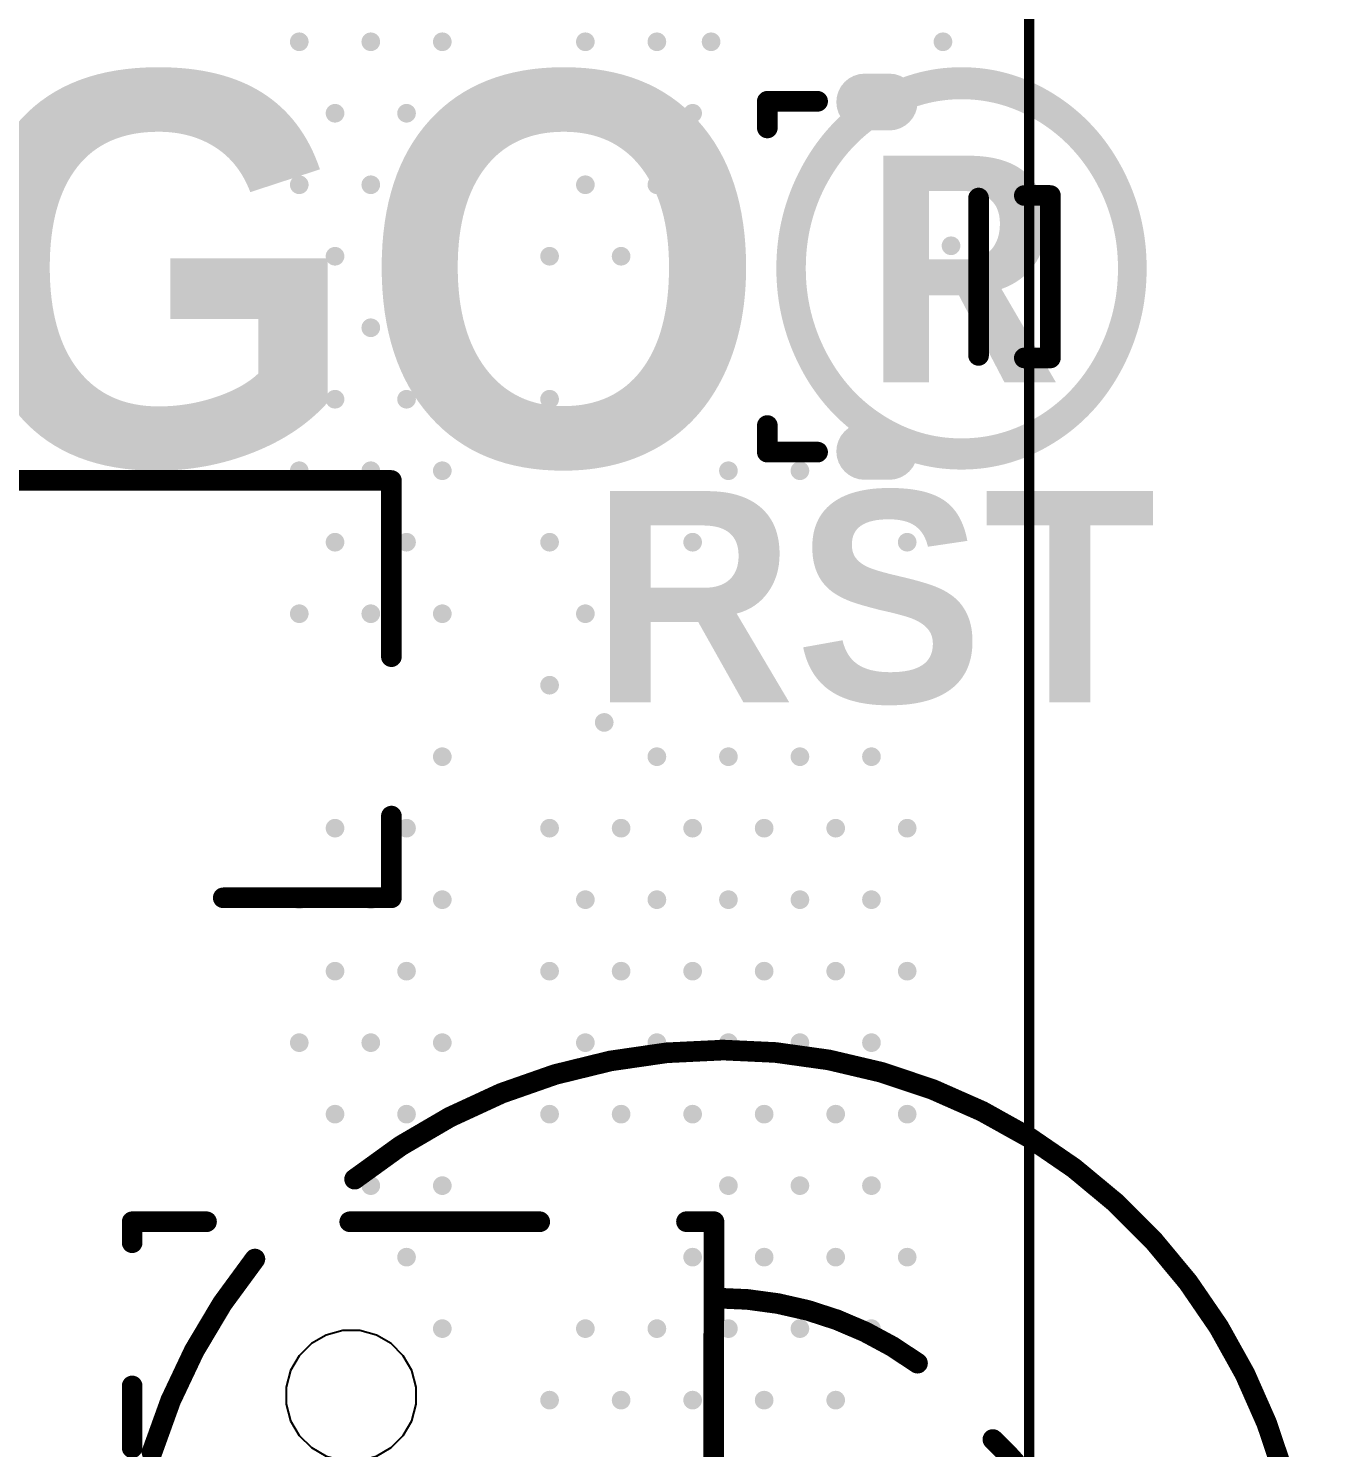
# Model space of a CAD drawing. Header units: millimetres. Extents: x -53 to 39, y 0 to 126.
# Drawn here: x 22.89 to 38.74, y 55.34 to 72.8 of the extents above; entities that cross this region are included whole.
import ezdxf

# ---------------------------------------------------------------- set-up
doc = ezdxf.new("R2010")
doc.units = ezdxf.units.MM
for name, color, linetype in [('KeepOutLayer', 6, 'Continuous'), ('MultiLayer', 9, 'Continuous'), ('PadHoleLayer', 156, 'Continuous'), ('TopOverlay', 2, 'Continuous'), ('ViaHoleLayer', 16, 'Continuous')]:
    doc.layers.add(name, color=color, linetype=linetype)
doc.styles.add('阿里巴巴普惠体 Heavy', font='', dxfattribs={"height": 0.2})
doc.styles.get('阿里巴巴普惠体 Heavy').set_extended_font_data('阿里巴巴普惠体 Heavy', bold=True)

# ---------------------------------------------------------------- blocks, each defined once
blk = doc.blocks.new('KEY_SMD_ST_1133_48')
at = {"layer": 'MultiLayer'}
h = blk.add_hatch(color=9, dxfattribs=at)
edge = h.paths.add_edge_path()
edge.add_arc((-2.15, 0.025), 0.35, 180, 360)
edge.add_line((-1.8, 0.025), (-1.8, 0.325))
edge.add_arc((-2.15, 0.325), 0.35, 0, 180)
edge.add_line((-2.5, 0.325), (-2.5, 0.025))
h = blk.add_hatch(color=9, dxfattribs=at)
edge = h.paths.add_edge_path()
edge.add_arc((2.15, 0.025), 0.35, 180, 360)
edge.add_line((2.5, 0.025), (2.5, 0.325))
edge.add_arc((2.15, 0.325), 0.35, 0, 180)
edge.add_line((1.8, 0.325), (1.8, 0.025))
at = {"layer": 'PadHoleLayer'}
h = blk.add_hatch(color=156, dxfattribs=at)
edge = h.paths.add_edge_path()
edge.add_arc((-2.15, 0.025), 0.25, 180, 360)
edge.add_line((-1.9, 0.025), (-1.9, 0.325))
edge.add_arc((-2.15, 0.325), 0.25, 0, 180)
edge.add_line((-2.4, 0.325), (-2.4, 0.025))
h = blk.add_hatch(color=156, dxfattribs=at)
edge = h.paths.add_edge_path()
edge.add_arc((2.15, 0.025), 0.25, 180, 360)
edge.add_line((2.4, 0.025), (2.4, 0.325))
edge.add_arc((2.15, 0.325), 0.25, 0, 180)
edge.add_line((1.9, 0.325), (1.9, 0.025))
at = {"layer": 'TopOverlay', "const_width": 0.254}
for points in [[(-2.159, 1.524), (-2.159, 0.906)], [(-2.159, 1.524), (-1.831, 1.524)], [(1.831, 1.524), (2.159, 1.524)], [(2.159, 1.524), (2.159, 0.906)], [(-0.969, -1.075), (0.969, -1.075)], [(-1, -1.638), (-1, -1.959)], [(1, -1.638), (1, -1.959)], [(-1, -1.959), (1, -1.959)]]:
    blk.add_lwpolyline(points, dxfattribs=at)
at = {"layer": 'TopOverlay', "const_width": 0.127}
for points in [[(-2.223, 1.524, 1), (-2.095, 1.524, 1)], [(-2.223, 1.524, 1), (-2.095, 1.524, 1)], [(-1.895, 1.524, 1), (-1.768, 1.524, 1)], [(1.768, 1.524, 1), (1.895, 1.524, 1)], [(2.095, 1.524, 1), (2.223, 1.524, 1)], [(2.095, 1.524, 1), (2.223, 1.524, 1)], [(-2.223, 0.906, 1), (-2.095, 0.906, 1)], [(2.095, 0.906, 1), (2.223, 0.906, 1)], [(-1.032, -1.075, 1), (-0.905, -1.075, 1)], [(0.905, -1.075, 1), (1.032, -1.075, 1)], [(-1.063, -1.638, 1), (-0.936, -1.638, 1)], [(0.936, -1.638, 1), (1.063, -1.638, 1)], [(-1.063, -1.959, 1), (-0.936, -1.959, 1)], [(-1.063, -1.959, 1), (-0.936, -1.959, 1)], [(0.936, -1.959, 1), (1.063, -1.959, 1)], [(0.936, -1.959, 1), (1.063, -1.959, 1)]]:
    blk.add_lwpolyline(points, format="xyb", close=True, dxfattribs=at)
blk = doc.blocks.new('FPC_SMD_30P_P0_50_L4_9_W18_5_68')
at = {"layer": 'TopOverlay'}
for points, const_width in [([(8.128, 1.397, 1), (7.62, 1.397, 1)], 0.254), ([(7.556, 1.397, 1), (7.683, 1.397, 1)], 0.127), ([(8.064, 1.397, 1), (8.191, 1.397, 1)], 0.127), ([(-9.764, 0.762, 1), (-9.637, 0.762, 1)], 0.127), ([(-9.764, 0.762, 1), (-9.637, 0.762, 1)], 0.127), ([(-7.695, 0.762, 1), (-7.568, 0.762, 1)], 0.127), ([(7.568, 0.762, 1), (7.695, 0.762, 1)], 0.127), ([(9.588, 0.762, 1), (9.715, 0.762, 1)], 0.127), ([(9.636, 0.762, 1), (9.763, 0.762, 1)], 0.127), ([(-9.764, -0.244, 1), (-9.637, -0.244, 1)], 0.127), ([(9.636, -0.244, 1), (9.763, -0.244, 1)], 0.127), ([(-9.764, -2.206, 1), (-9.637, -2.206, 1)], 0.127), ([(9.636, -2.206, 1), (9.763, -2.206, 1)], 0.127), ([(-9.764, -4.375, 1), (-9.637, -4.375, 1)], 0.127), ([(-9.764, -4.375, 1), (-9.637, -4.375, 1)], 0.127), ([(9.636, -4.375, 1), (9.763, -4.375, 1)], 0.127), ([(9.636, -4.375, 1), (9.763, -4.375, 1)], 0.127)]:
    blk.add_lwpolyline(points, format="xyb", close=True, dxfattribs=dict(at, const_width=const_width))
at = {"layer": 'TopOverlay', "const_width": 0.254}
for points in [[(-9.7, 0.762), (-9.7, -0.244)], [(-7.631, 0.762), (-9.7, 0.762)], [(9.652, 0.762), (7.631, 0.762)], [(9.7, 0.762), (9.7, -0.244)], [(-9.7, -2.206), (-9.7, -4.375)], [(9.7, -2.206), (9.7, -4.375)], [(9.7, -4.375), (-9.7, -4.375)]]:
    blk.add_lwpolyline(points, dxfattribs=at)
blk = doc.blocks.new('SW_SMD_SIQ_02FVS3_1_116')
at = {"layer": 'MultiLayer'}
for p, q in [((-3.309, -1.319), (-3.491, -1.424)), ((-3.105, -1.264), (-3.309, -1.319)), ((-2.895, -1.264), (-3.105, -1.264)), ((-2.691, -1.319), (-2.895, -1.264)), ((-2.509, -1.424), (-2.691, -1.319)), ((2.691, -1.319), (2.509, -1.424)), ((2.895, -1.264), (2.691, -1.319)), ((3.105, -1.264), (2.895, -1.264)), ((3.309, -1.319), (3.105, -1.264)), ((3.491, -1.424), (3.309, -1.319)), ((-3.491, -1.424), (-3.64, -1.573)), ((-2.36, -1.573), (-2.509, -1.424)), ((2.509, -1.424), (2.36, -1.573)), ((3.64, -1.573), (3.491, -1.424)), ((-3.64, -1.573), (-3.745, -1.755)), ((-2.255, -1.755), (-2.36, -1.573)), ((2.36, -1.573), (2.255, -1.755)), ((3.745, -1.755), (3.64, -1.573)), ((-3.745, -1.755), (-3.8, -1.959)), ((-2.2, -1.959), (-2.255, -1.755)), ((2.255, -1.755), (2.2, -1.959)), ((3.8, -1.959), (3.745, -1.755)), ((-3.8, -1.959), (-3.8, -2.064)), ((-3.8, -2.064), (-3.8, -2.17)), ((-2.2, -2.064), (-2.2, -1.959)), ((-2.2, -2.064), (-2.2, -2.064)), ((-2.2, -2.17), (-2.2, -2.064)), ((-2.2, -2.064), (-2.2, -2.064)), ((2.2, -1.959), (2.2, -2.064)), ((2.2, -2.064), (2.2, -2.17)), ((3.8, -2.064), (3.8, -1.959)), ((3.8, -2.064), (3.8, -2.064)), ((3.8, -2.17), (3.8, -2.064)), ((3.8, -2.064), (3.8, -2.064)), ((-3.8, -2.17), (-3.745, -2.373)), ((-2.255, -2.373), (-2.2, -2.17)), ((2.2, -2.17), (2.255, -2.373)), ((3.745, -2.373), (3.8, -2.17)), ((-3.745, -2.373), (-3.64, -2.555)), ((-2.36, -2.555), (-2.255, -2.373)), ((2.255, -2.373), (2.36, -2.555)), ((3.64, -2.555), (3.745, -2.373)), ((-3.64, -2.555), (-3.491, -2.704)), ((-2.509, -2.704), (-2.36, -2.555)), ((2.36, -2.555), (2.509, -2.704)), ((3.491, -2.704), (3.64, -2.555)), ((-3.491, -2.704), (-3.309, -2.81)), ((-2.691, -2.81), (-2.509, -2.704)), ((2.509, -2.704), (2.691, -2.81)), ((3.309, -2.81), (3.491, -2.704)), ((-3.309, -2.81), (-3.105, -2.864)), ((-3.105, -2.864), (-2.895, -2.864)), ((-2.895, -2.864), (-2.691, -2.81)), ((2.691, -2.81), (2.895, -2.864)), ((2.895, -2.864), (3.105, -2.864)), ((3.105, -2.864), (3.309, -2.81))]:
    blk.add_line(p, q, dxfattribs=at)
at = {"layer": 'TopOverlay', "const_width": 0.254}
for points in [[(-7.254, 2.49, -0.414214), (-0.057, 9.686)], [(0.063, 9.686, -0.414214), (7.246, 2.503)], [(-2.251, 6.039, -0.198912), (-1.655, 6.286)], [(1.655, 6.286, -0.25865), (2.513, 5.81)], [(-4.2, 2.436, -0.158299), (-3.399, 4.903)], [(3.399, 4.898, -0.158299), (4.2, 2.43)], [(-5.664, -2.023, -0.170035), (-7.253, 2.516)], [(7.24, 2.48, -0.170035), (5.65, -2.059)], [(-2.302, -4.516, -0.095778), (-4.68, -3.25)], [(4.614, -3.18, -0.095778), (2.237, -4.446)]]:
    blk.add_lwpolyline(points, format="xyb", dxfattribs=at)
for points in [[(0, 9.686), (-0.057, 9.686)], [(0.063, 9.686), (0, 9.686)], [(1.655, 6.286), (-1.655, 6.286)], [(-2.46, 5.83), (-2.251, 6.039)], [(2.42, 5.94), (2.37, 5.99)], [(7.246, 2.336), (7.246, 2.503)], [(5.169, 2.381), (-5.14, 2.399)], [(-5.14, 2.06), (-5.14, 2.393)], [(5.169, 2.018), (5.169, 2.381)], [(-5.14, -2.083), (-5.14, 0.255)], [(5.17, -2.083), (5.17, 0.255)], [(-5.14, -4.76), (-5.14, -3.845)], [(5.17, -4.76), (5.17, -3.845)], [(-5.04, -4.76), (-5.14, -4.76)], [(-4.881, -4.76), (-5.04, -4.76)], [(-2.356, -4.76), (-3.119, -4.76)], [(0.594, -4.76), (-0.594, -4.76)], [(3.119, -4.76), (2.356, -4.76)], [(5.17, -4.76), (4.881, -4.76)]]:
    blk.add_lwpolyline(points, dxfattribs=at)
at = {"layer": 'TopOverlay', "const_width": 0.127}
for points in [[(-0.121, 9.686, 1), (0.006, 9.686, 1)], [(-0.121, 9.686, 1), (0.006, 9.686, 1)], [(-0.064, 9.686, 1), (0.064, 9.686, 1)], [(-0.064, 9.686, 1), (0.064, 9.686, 1)], [(0, 9.686, 1), (0.127, 9.686, 1)], [(0, 9.686, 1), (0.127, 9.686, 1)], [(-1.719, 6.286, 1), (-1.592, 6.286, 1)], [(-1.719, 6.286, 1), (-1.592, 6.286, 1)], [(1.592, 6.286, 1), (1.719, 6.286, 1)], [(1.592, 6.286, 1), (1.719, 6.286, 1)], [(-2.314, 6.039, 1), (-2.187, 6.039, 1)], [(-2.314, 6.039, 1), (-2.187, 6.039, 1)], [(2.307, 5.99, 1), (2.434, 5.99, 1)], [(-2.523, 5.83, 1), (-2.396, 5.83, 1)], [(2.356, 5.94, 1), (2.483, 5.94, 1)], [(2.449, 5.81, 1), (2.576, 5.81, 1)], [(-3.462, 4.903, 1), (-3.335, 4.903, 1)], [(3.335, 4.898, 1), (3.462, 4.898, 1)], [(-7.317, 2.516, 1), (-7.19, 2.516, 1)], [(7.182, 2.503, 1), (7.309, 2.503, 1)], [(7.182, 2.503, 1), (7.309, 2.503, 1)], [(-7.317, 2.49, 1), (-7.19, 2.49, 1)], [(-5.204, 2.399, 1), (-5.077, 2.399, 1)], [(-5.204, 2.393, 1), (-5.077, 2.393, 1)], [(-4.263, 2.436, 1), (-4.136, 2.436, 1)], [(4.136, 2.43, 1), (4.263, 2.43, 1)], [(5.106, 2.381, 1), (5.233, 2.381, 1)], [(5.106, 2.381, 1), (5.233, 2.381, 1)], [(7.176, 2.48, 1), (7.303, 2.48, 1)], [(7.182, 2.336, 1), (7.309, 2.336, 1)], [(-5.204, 2.06, 1), (-5.077, 2.06, 1)], [(5.106, 2.018, 1), (5.233, 2.018, 1)], [(-5.203, 0.255, 1), (-5.076, 0.255, 1)], [(5.106, 0.255, 1), (5.233, 0.255, 1)], [(-5.727, -2.023, 1), (-5.6, -2.023, 1)], [(-5.203, -2.083, 1), (-5.076, -2.083, 1)], [(5.106, -2.083, 1), (5.233, -2.083, 1)], [(5.587, -2.059, 1), (5.714, -2.059, 1)], [(-4.744, -3.25, 1), (-4.617, -3.25, 1)], [(4.551, -3.18, 1), (4.678, -3.18, 1)], [(-5.203, -3.845, 1), (-5.076, -3.845, 1)], [(5.106, -3.845, 1), (5.233, -3.845, 1)], [(2.173, -4.446, 1), (2.3, -4.446, 1)], [(-2.366, -4.516, 1), (-2.239, -4.516, 1)], [(-5.203, -4.76, 1), (-5.076, -4.76, 1)], [(-5.203, -4.76, 1), (-5.076, -4.76, 1)], [(-5.103, -4.76, 1), (-4.976, -4.76, 1)], [(-5.103, -4.76, 1), (-4.976, -4.76, 1)], [(-4.945, -4.76, 1), (-4.818, -4.76, 1)], [(-3.182, -4.76, 1), (-3.055, -4.76, 1)], [(-2.42, -4.76, 1), (-2.293, -4.76, 1)], [(-0.657, -4.76, 1), (-0.53, -4.76, 1)], [(0.53, -4.76, 1), (0.657, -4.76, 1)], [(2.293, -4.76, 1), (2.42, -4.76, 1)], [(3.055, -4.76, 1), (3.182, -4.76, 1)], [(4.818, -4.76, 1), (4.945, -4.76, 1)], [(5.106, -4.76, 1), (5.233, -4.76, 1)], [(5.106, -4.76, 1), (5.233, -4.76, 1)]]:
    blk.add_lwpolyline(points, format="xyb", close=True, dxfattribs=at)

msp = doc.modelspace()

# ---------------------------------------------------------------- hatches: boundary and pattern name
at = {"layer": 'ViaHoleLayer'}
h = msp.add_hatch(color=16, dxfattribs=at)
edge = h.paths.add_edge_path()
edge.add_arc((26.22, 72.64), 0.115, 0, 360)
h = msp.add_hatch(color=16, dxfattribs=at)
edge = h.paths.add_edge_path()
edge.add_arc((27.1, 72.64), 0.115, 0, 360)
h = msp.add_hatch(color=16, dxfattribs=at)
edge = h.paths.add_edge_path()
edge.add_arc((27.98, 72.64), 0.115, 0, 360)
h = msp.add_hatch(color=16, dxfattribs=at)
edge = h.paths.add_edge_path()
edge.add_arc((29.74, 72.64), 0.115, 0, 360)
h = msp.add_hatch(color=16, dxfattribs=at)
edge = h.paths.add_edge_path()
edge.add_arc((30.62, 72.64), 0.115, 0, 360)
h = msp.add_hatch(color=16, dxfattribs=at)
edge = h.paths.add_edge_path()
edge.add_arc((31.287, 72.64), 0.115, 0, 360)
h = msp.add_hatch(color=16, dxfattribs=at)
edge = h.paths.add_edge_path()
edge.add_arc((34.14, 72.64), 0.115, 0, 360)
h = msp.add_hatch(color=16, dxfattribs=at)
edge = h.paths.add_edge_path()
edge.add_arc((26.66, 71.76), 0.115, 0, 360)
h = msp.add_hatch(color=16, dxfattribs=at)
edge = h.paths.add_edge_path()
edge.add_arc((27.54, 71.76), 0.115, 0, 360)
h = msp.add_hatch(color=16, dxfattribs=at)
edge = h.paths.add_edge_path()
edge.add_arc((29.3, 71.76), 0.115, 0, 360)
h = msp.add_hatch(color=16, dxfattribs=at)
edge = h.paths.add_edge_path()
edge.add_arc((30.18, 71.76), 0.115, 0, 360)
h = msp.add_hatch(color=16, dxfattribs=at)
edge = h.paths.add_edge_path()
edge.add_arc((31.06, 71.76), 0.115, 0, 360)
h = msp.add_hatch(color=16, dxfattribs=at)
edge = h.paths.add_edge_path()
edge.add_arc((26.22, 70.88), 0.115, 0, 360)
h = msp.add_hatch(color=16, dxfattribs=at)
edge = h.paths.add_edge_path()
edge.add_arc((27.1, 70.88), 0.115, 0, 360)
h = msp.add_hatch(color=16, dxfattribs=at)
edge = h.paths.add_edge_path()
edge.add_arc((27.98, 70.88), 0.115, 0, 360)
h = msp.add_hatch(color=16, dxfattribs=at)
edge = h.paths.add_edge_path()
edge.add_arc((29.74, 70.88), 0.115, 0, 360)
h = msp.add_hatch(color=16, dxfattribs=at)
edge = h.paths.add_edge_path()
edge.add_arc((30.62, 70.88), 0.115, 0, 360)
h = msp.add_hatch(color=16, dxfattribs=at)
edge = h.paths.add_edge_path()
edge.add_arc((34.239, 70.129), 0.115, 0, 360)
h = msp.add_hatch(color=16, dxfattribs=at)
edge = h.paths.add_edge_path()
edge.add_arc((26.66, 70), 0.115, 0, 360)
h = msp.add_hatch(color=16, dxfattribs=at)
edge = h.paths.add_edge_path()
edge.add_arc((27.54, 70), 0.115, 0, 360)
h = msp.add_hatch(color=16, dxfattribs=at)
edge = h.paths.add_edge_path()
edge.add_arc((29.3, 70), 0.115, 0, 360)
h = msp.add_hatch(color=16, dxfattribs=at)
edge = h.paths.add_edge_path()
edge.add_arc((30.18, 70), 0.115, 0, 360)
h = msp.add_hatch(color=16, dxfattribs=at)
edge = h.paths.add_edge_path()
edge.add_arc((26.22, 69.12), 0.115, 0, 360)
h = msp.add_hatch(color=16, dxfattribs=at)
edge = h.paths.add_edge_path()
edge.add_arc((27.1, 69.12), 0.115, 0, 360)
h = msp.add_hatch(color=16, dxfattribs=at)
edge = h.paths.add_edge_path()
edge.add_arc((27.98, 69.12), 0.115, 0, 360)
h = msp.add_hatch(color=16, dxfattribs=at)
edge = h.paths.add_edge_path()
edge.add_arc((26.66, 68.24), 0.115, 0, 360)
h = msp.add_hatch(color=16, dxfattribs=at)
edge = h.paths.add_edge_path()
edge.add_arc((27.54, 68.24), 0.115, 0, 360)
h = msp.add_hatch(color=16, dxfattribs=at)
edge = h.paths.add_edge_path()
edge.add_arc((29.3, 68.24), 0.115, 0, 360)
h = msp.add_hatch(color=16, dxfattribs=at)
edge = h.paths.add_edge_path()
edge.add_arc((26.22, 67.36), 0.115, 0, 360)
h = msp.add_hatch(color=16, dxfattribs=at)
edge = h.paths.add_edge_path()
edge.add_arc((27.1, 67.36), 0.115, 0, 360)
h = msp.add_hatch(color=16, dxfattribs=at)
edge = h.paths.add_edge_path()
edge.add_arc((27.98, 67.36), 0.115, 0, 360)
h = msp.add_hatch(color=16, dxfattribs=at)
edge = h.paths.add_edge_path()
edge.add_arc((31.5, 67.36), 0.115, 0, 360)
h = msp.add_hatch(color=16, dxfattribs=at)
edge = h.paths.add_edge_path()
edge.add_arc((32.38, 67.36), 0.115, 0, 360)
h = msp.add_hatch(color=16, dxfattribs=at)
edge = h.paths.add_edge_path()
edge.add_arc((26.66, 66.48), 0.115, 0, 360)
h = msp.add_hatch(color=16, dxfattribs=at)
edge = h.paths.add_edge_path()
edge.add_arc((27.54, 66.48), 0.115, 0, 360)
h = msp.add_hatch(color=16, dxfattribs=at)
edge = h.paths.add_edge_path()
edge.add_arc((29.3, 66.48), 0.115, 0, 360)
h = msp.add_hatch(color=16, dxfattribs=at)
edge = h.paths.add_edge_path()
edge.add_arc((30.18, 66.48), 0.115, 0, 360)
h = msp.add_hatch(color=16, dxfattribs=at)
edge = h.paths.add_edge_path()
edge.add_arc((31.06, 66.48), 0.115, 0, 360)
h = msp.add_hatch(color=16, dxfattribs=at)
edge = h.paths.add_edge_path()
edge.add_arc((31.94, 66.48), 0.115, 0, 360)
h = msp.add_hatch(color=16, dxfattribs=at)
edge = h.paths.add_edge_path()
edge.add_arc((32.82, 66.48), 0.115, 0, 360)
h = msp.add_hatch(color=16, dxfattribs=at)
edge = h.paths.add_edge_path()
edge.add_arc((33.7, 66.48), 0.115, 0, 360)
h = msp.add_hatch(color=16, dxfattribs=at)
edge = h.paths.add_edge_path()
edge.add_arc((26.22, 65.6), 0.115, 0, 360)
h = msp.add_hatch(color=16, dxfattribs=at)
edge = h.paths.add_edge_path()
edge.add_arc((27.1, 65.6), 0.115, 0, 360)
h = msp.add_hatch(color=16, dxfattribs=at)
edge = h.paths.add_edge_path()
edge.add_arc((27.98, 65.6), 0.115, 0, 360)
h = msp.add_hatch(color=16, dxfattribs=at)
edge = h.paths.add_edge_path()
edge.add_arc((29.74, 65.6), 0.115, 0, 360)
h = msp.add_hatch(color=16, dxfattribs=at)
edge = h.paths.add_edge_path()
edge.add_arc((29.3, 64.72), 0.115, 0, 360)
h = msp.add_hatch(color=16, dxfattribs=at)
edge = h.paths.add_edge_path()
edge.add_arc((29.972, 64.262), 0.115, 0, 360)
h = msp.add_hatch(color=16, dxfattribs=at)
edge = h.paths.add_edge_path()
edge.add_arc((27.98, 63.84), 0.115, 0, 360)
h = msp.add_hatch(color=16, dxfattribs=at)
edge = h.paths.add_edge_path()
edge.add_arc((30.62, 63.84), 0.115, 0, 360)
h = msp.add_hatch(color=16, dxfattribs=at)
edge = h.paths.add_edge_path()
edge.add_arc((31.5, 63.84), 0.115, 0, 360)
h = msp.add_hatch(color=16, dxfattribs=at)
edge = h.paths.add_edge_path()
edge.add_arc((32.38, 63.84), 0.115, 0, 360)
h = msp.add_hatch(color=16, dxfattribs=at)
edge = h.paths.add_edge_path()
edge.add_arc((33.26, 63.84), 0.115, 0, 360)
h = msp.add_hatch(color=16, dxfattribs=at)
edge = h.paths.add_edge_path()
edge.add_arc((26.66, 62.96), 0.115, 0, 360)
h = msp.add_hatch(color=16, dxfattribs=at)
edge = h.paths.add_edge_path()
edge.add_arc((27.54, 62.96), 0.115, 0, 360)
h = msp.add_hatch(color=16, dxfattribs=at)
edge = h.paths.add_edge_path()
edge.add_arc((29.3, 62.96), 0.115, 0, 360)
h = msp.add_hatch(color=16, dxfattribs=at)
edge = h.paths.add_edge_path()
edge.add_arc((30.18, 62.96), 0.115, 0, 360)
h = msp.add_hatch(color=16, dxfattribs=at)
edge = h.paths.add_edge_path()
edge.add_arc((31.06, 62.96), 0.115, 0, 360)
h = msp.add_hatch(color=16, dxfattribs=at)
edge = h.paths.add_edge_path()
edge.add_arc((31.94, 62.96), 0.115, 0, 360)
h = msp.add_hatch(color=16, dxfattribs=at)
edge = h.paths.add_edge_path()
edge.add_arc((32.82, 62.96), 0.115, 0, 360)
h = msp.add_hatch(color=16, dxfattribs=at)
edge = h.paths.add_edge_path()
edge.add_arc((33.7, 62.96), 0.115, 0, 360)
h = msp.add_hatch(color=16, dxfattribs=at)
edge = h.paths.add_edge_path()
edge.add_arc((26.22, 62.08), 0.115, 0, 360)
h = msp.add_hatch(color=16, dxfattribs=at)
edge = h.paths.add_edge_path()
edge.add_arc((27.1, 62.08), 0.115, 0, 360)
h = msp.add_hatch(color=16, dxfattribs=at)
edge = h.paths.add_edge_path()
edge.add_arc((27.98, 62.08), 0.115, 0, 360)
h = msp.add_hatch(color=16, dxfattribs=at)
edge = h.paths.add_edge_path()
edge.add_arc((29.74, 62.08), 0.115, 0, 360)
h = msp.add_hatch(color=16, dxfattribs=at)
edge = h.paths.add_edge_path()
edge.add_arc((30.62, 62.08), 0.115, 0, 360)
h = msp.add_hatch(color=16, dxfattribs=at)
edge = h.paths.add_edge_path()
edge.add_arc((31.5, 62.08), 0.115, 0, 360)
h = msp.add_hatch(color=16, dxfattribs=at)
edge = h.paths.add_edge_path()
edge.add_arc((32.38, 62.08), 0.115, 0, 360)
h = msp.add_hatch(color=16, dxfattribs=at)
edge = h.paths.add_edge_path()
edge.add_arc((33.26, 62.08), 0.115, 0, 360)
h = msp.add_hatch(color=16, dxfattribs=at)
edge = h.paths.add_edge_path()
edge.add_arc((26.66, 61.2), 0.115, 0, 360)
h = msp.add_hatch(color=16, dxfattribs=at)
edge = h.paths.add_edge_path()
edge.add_arc((27.54, 61.2), 0.115, 0, 360)
h = msp.add_hatch(color=16, dxfattribs=at)
edge = h.paths.add_edge_path()
edge.add_arc((29.3, 61.2), 0.115, 0, 360)
h = msp.add_hatch(color=16, dxfattribs=at)
edge = h.paths.add_edge_path()
edge.add_arc((30.18, 61.2), 0.115, 0, 360)
h = msp.add_hatch(color=16, dxfattribs=at)
edge = h.paths.add_edge_path()
edge.add_arc((31.06, 61.2), 0.115, 0, 360)
h = msp.add_hatch(color=16, dxfattribs=at)
edge = h.paths.add_edge_path()
edge.add_arc((31.94, 61.2), 0.115, 0, 360)
h = msp.add_hatch(color=16, dxfattribs=at)
edge = h.paths.add_edge_path()
edge.add_arc((32.82, 61.2), 0.115, 0, 360)
h = msp.add_hatch(color=16, dxfattribs=at)
edge = h.paths.add_edge_path()
edge.add_arc((33.7, 61.2), 0.115, 0, 360)
h = msp.add_hatch(color=16, dxfattribs=at)
edge = h.paths.add_edge_path()
edge.add_arc((26.22, 60.32), 0.115, 0, 360)
h = msp.add_hatch(color=16, dxfattribs=at)
edge = h.paths.add_edge_path()
edge.add_arc((27.1, 60.32), 0.115, 0, 360)
h = msp.add_hatch(color=16, dxfattribs=at)
edge = h.paths.add_edge_path()
edge.add_arc((27.98, 60.32), 0.115, 0, 360)
h = msp.add_hatch(color=16, dxfattribs=at)
edge = h.paths.add_edge_path()
edge.add_arc((29.74, 60.32), 0.115, 0, 360)
h = msp.add_hatch(color=16, dxfattribs=at)
edge = h.paths.add_edge_path()
edge.add_arc((30.62, 60.32), 0.115, 0, 360)
h = msp.add_hatch(color=16, dxfattribs=at)
edge = h.paths.add_edge_path()
edge.add_arc((31.5, 60.32), 0.115, 0, 360)
h = msp.add_hatch(color=16, dxfattribs=at)
edge = h.paths.add_edge_path()
edge.add_arc((32.38, 60.32), 0.115, 0, 360)
h = msp.add_hatch(color=16, dxfattribs=at)
edge = h.paths.add_edge_path()
edge.add_arc((33.26, 60.32), 0.115, 0, 360)
h = msp.add_hatch(color=16, dxfattribs=at)
edge = h.paths.add_edge_path()
edge.add_arc((26.66, 59.44), 0.115, 0, 360)
h = msp.add_hatch(color=16, dxfattribs=at)
edge = h.paths.add_edge_path()
edge.add_arc((27.54, 59.44), 0.115, 0, 360)
h = msp.add_hatch(color=16, dxfattribs=at)
edge = h.paths.add_edge_path()
edge.add_arc((29.3, 59.44), 0.115, 0, 360)
h = msp.add_hatch(color=16, dxfattribs=at)
edge = h.paths.add_edge_path()
edge.add_arc((30.18, 59.44), 0.115, 0, 360)
h = msp.add_hatch(color=16, dxfattribs=at)
edge = h.paths.add_edge_path()
edge.add_arc((31.06, 59.44), 0.115, 0, 360)
h = msp.add_hatch(color=16, dxfattribs=at)
edge = h.paths.add_edge_path()
edge.add_arc((31.94, 59.44), 0.115, 0, 360)
h = msp.add_hatch(color=16, dxfattribs=at)
edge = h.paths.add_edge_path()
edge.add_arc((32.82, 59.44), 0.115, 0, 360)
h = msp.add_hatch(color=16, dxfattribs=at)
edge = h.paths.add_edge_path()
edge.add_arc((33.7, 59.44), 0.115, 0, 360)
h = msp.add_hatch(color=16, dxfattribs=at)
edge = h.paths.add_edge_path()
edge.add_arc((27.1, 58.56), 0.115, 0, 360)
h = msp.add_hatch(color=16, dxfattribs=at)
edge = h.paths.add_edge_path()
edge.add_arc((27.98, 58.56), 0.115, 0, 360)
h = msp.add_hatch(color=16, dxfattribs=at)
edge = h.paths.add_edge_path()
edge.add_arc((31.5, 58.56), 0.115, 0, 360)
h = msp.add_hatch(color=16, dxfattribs=at)
edge = h.paths.add_edge_path()
edge.add_arc((32.38, 58.56), 0.115, 0, 360)
h = msp.add_hatch(color=16, dxfattribs=at)
edge = h.paths.add_edge_path()
edge.add_arc((33.26, 58.56), 0.115, 0, 360)
h = msp.add_hatch(color=16, dxfattribs=at)
edge = h.paths.add_edge_path()
edge.add_arc((27.54, 57.68), 0.115, 0, 360)
h = msp.add_hatch(color=16, dxfattribs=at)
edge = h.paths.add_edge_path()
edge.add_arc((31.06, 57.68), 0.115, 0, 360)
h = msp.add_hatch(color=16, dxfattribs=at)
edge = h.paths.add_edge_path()
edge.add_arc((31.94, 57.68), 0.115, 0, 360)
h = msp.add_hatch(color=16, dxfattribs=at)
edge = h.paths.add_edge_path()
edge.add_arc((32.82, 57.68), 0.115, 0, 360)
h = msp.add_hatch(color=16, dxfattribs=at)
edge = h.paths.add_edge_path()
edge.add_arc((33.7, 57.68), 0.115, 0, 360)
h = msp.add_hatch(color=16, dxfattribs=at)
edge = h.paths.add_edge_path()
edge.add_arc((27.98, 56.8), 0.115, 0, 360)
h = msp.add_hatch(color=16, dxfattribs=at)
edge = h.paths.add_edge_path()
edge.add_arc((29.74, 56.8), 0.115, 0, 360)
h = msp.add_hatch(color=16, dxfattribs=at)
edge = h.paths.add_edge_path()
edge.add_arc((30.62, 56.8), 0.115, 0, 360)
h = msp.add_hatch(color=16, dxfattribs=at)
edge = h.paths.add_edge_path()
edge.add_arc((31.5, 56.8), 0.115, 0, 360)
h = msp.add_hatch(color=16, dxfattribs=at)
edge = h.paths.add_edge_path()
edge.add_arc((32.38, 56.8), 0.115, 0, 360)
h = msp.add_hatch(color=16, dxfattribs=at)
edge = h.paths.add_edge_path()
edge.add_arc((33.26, 56.8), 0.115, 0, 360)
h = msp.add_hatch(color=16, dxfattribs=at)
edge = h.paths.add_edge_path()
edge.add_arc((29.3, 55.92), 0.115, 0, 360)
h = msp.add_hatch(color=16, dxfattribs=at)
edge = h.paths.add_edge_path()
edge.add_arc((30.18, 55.92), 0.115, 0, 360)
h = msp.add_hatch(color=16, dxfattribs=at)
edge = h.paths.add_edge_path()
edge.add_arc((31.06, 55.92), 0.115, 0, 360)
h = msp.add_hatch(color=16, dxfattribs=at)
edge = h.paths.add_edge_path()
edge.add_arc((31.94, 55.92), 0.115, 0, 360)
h = msp.add_hatch(color=16, dxfattribs=at)
edge = h.paths.add_edge_path()
edge.add_arc((32.82, 55.92), 0.115, 0, 360)

# ---------------------------------------------------------------- linework, layer by layer
at = {"layer": 'KeepOutLayer', "const_width": 0.127}
msp.add_lwpolyline([(35.2, 3), (35.2, 113.4)], dxfattribs=at)

# ---------------------------------------------------------------- block references
for name, p, rotation in [('KEY_SMD_ST_1133_48', (33.503, 69.748), 90), ('FPC_SMD_30P_P0_50_L4_9_W18_5_68', (17.653, 62.865), 180), ('SW_SMD_SIQ_02FVS3_1_116', (28.924, 52.976), 270)]:
    msp.add_blockref(name, p, dxfattribs=dict(rotation=rotation))

# ---------------------------------------------------------------- texts
at = {"layer": 'TopOverlay', "style": '阿里巴巴普惠体 Heavy'}
for s, height, p in [('LILYGO®', 4.826, (7.968, 67.429)), ('RST', 2.6, (29.809, 64.509))]:
    msp.add_text(s, height=height, rotation=360, dxfattribs=at).set_placement(p)

doc.saveas('drawing.dxf')
